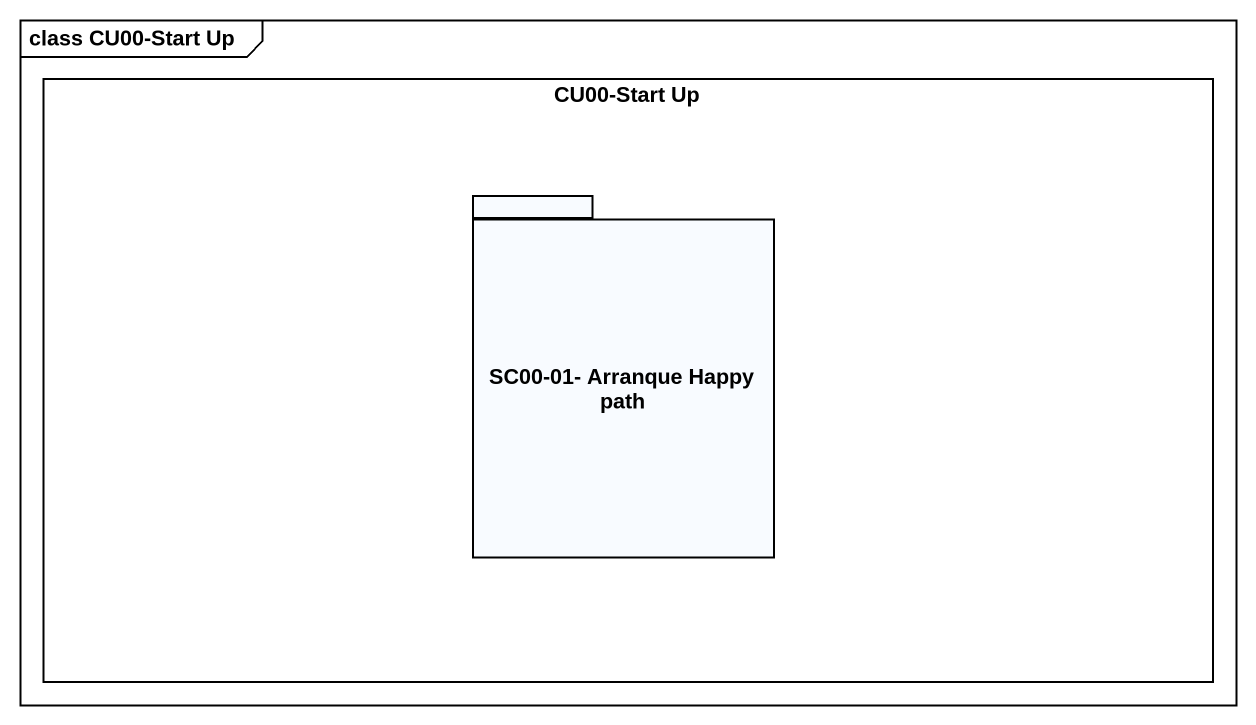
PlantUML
@startuml
mainframe class CU00-Start Up
rectangle "CU00-Start Up" as CU00_Start_Up {
  package "SC00-01- Arranque Happy path" as SC00_01_Arranque_Happy_path {
  }
}
@enduml
